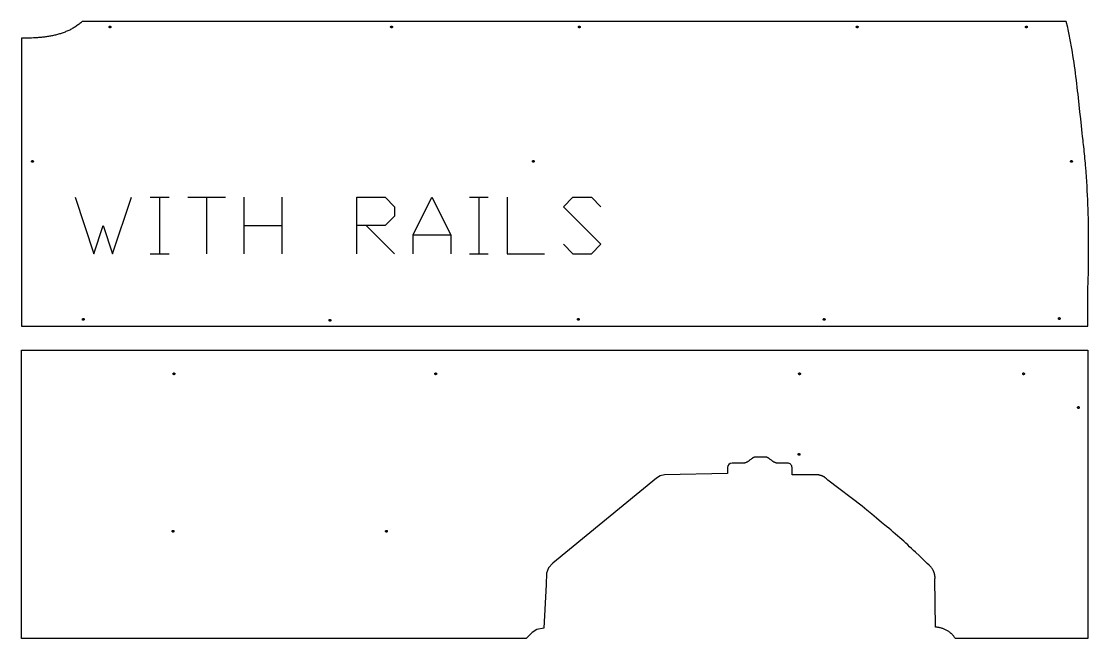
# Model space of a CAD drawing. Extents: x 0 to 9753, y 0 to 9976.
# Drawn here: x 161 to 2567, y 5596 to 6987 of the extents above; entities that cross this region are included whole.
import ezdxf

# ---------------------------------------------------------------- set-up
doc = ezdxf.new("R2010")
doc.units = 0
doc.layers.add('Default_Layer', color=1, linetype='CONTINUOUS')

msp = doc.modelspace()

# ---------------------------------------------------------------- linework, layer by layer
at = {"layer": 'Default_Layer'}
for points in [[(2565.3, 6300.2), (2565.3, 6387.1), (2565.2, 6387.1), (2565.6, 6397.5), (2565.8, 6407.9), (2566.1, 6418.3), (2566.3, 6428.7), (2566.5, 6439.1), (2566.6, 6449.5), (2566.7, 6459.9), (2566.8, 6470.3), (2566.8, 6480.7), (2566.8, 6491.1), (2566.7, 6501.5), (2566.6, 6511.9), (2566.5, 6522.3), (2566.3, 6532.7), (2566.1, 6543.1), (2565.8, 6553.5), (2565.5, 6563.9), (2565.1, 6574.3), (2564.7, 6584.7), (2564.2, 6595.1), (2563.7, 6605.4), (2563.1, 6615.8), (2562.5, 6626.2), (2561.8, 6636.6), (2561, 6646.9), (2560.2, 6657.3), (2559.8, 6662.5), (2559.4, 6667.6), (2558.9, 6672.8), (2558.4, 6678), (2558, 6683.2), (2557.5, 6688.4), (2556.9, 6693.5), (2556.4, 6698.7), (2555.9, 6703.9), (2555.3, 6709.1), (2554.7, 6714.2), (2554.1, 6719.4), (2553.2, 6727.3), (2552.3, 6735.3), (2551.4, 6743.2), (2550.5, 6751.2), (2548.8, 6767.1), (2547.1, 6783), (2545.5, 6798.9), (2543.7, 6814.8), (2542.9, 6822.7), (2542, 6830.7), (2541, 6838.6), (2540.1, 6846.5), (2539.2, 6854.5), (2538.2, 6862.4), (2537.1, 6870.3), (2536.1, 6878.2), (2535, 6886.2), (2533.9, 6894.1), (2532.7, 6902), (2531.5, 6909.9), (2530.2, 6917.8), (2528.9, 6925.6), (2527.5, 6933.5), (2526.8, 6937.5), (2526.1, 6941.4), (2525.3, 6945.3), (2524.6, 6949.3), (2523.8, 6953.2), (2523, 6957.1), (2522.2, 6961), (2521.4, 6965), (2520.5, 6968.9), (2519.7, 6972.8), (2516, 6986.9), (298.5, 6986.9), (296.7, 6985.3), (294.9, 6983.7), (293.1, 6982.2), (291.3, 6980.8), (289.4, 6979.3), (287.6, 6978), (285.7, 6976.6), (283.8, 6975.3), (281.8, 6974.1), (279.9, 6972.9), (277.9, 6971.7), (276, 6970.6), (274, 6969.5), (272, 6968.4), (270, 6967.4), (267.9, 6966.4), (265.9, 6965.5), (263.8, 6964.5), (261.7, 6963.7), (259.6, 6962.8), (257.5, 6962), (255.4, 6961.2), (253.3, 6960.5), (251.2, 6959.8), (249, 6959.1), (246.9, 6958.4), (244.7, 6957.8), (242.5, 6957.2), (240.3, 6956.6), (238.1, 6956), (235.9, 6955.5), (233.7, 6955), (231.5, 6954.6), (229.3, 6954.1), (227, 6953.7), (224.8, 6953.3), (222.6, 6952.9), (220.3, 6952.5), (218, 6952.2), (215.8, 6951.9), (213.5, 6951.6), (211.3, 6951.3), (209, 6951.1), (206.7, 6950.8), (204.4, 6950.6), (202.1, 6950.4), (199.9, 6950.2), (197.6, 6950), (193, 6949.7), (188.4, 6949.4), (183.8, 6949.2), (179.3, 6949), (174.7, 6948.9), (170.2, 6948.8), (165.6, 6948.7), (161.1, 6948.7), (161.1, 6926), (161.1, 6300.2), (2565.3, 6300.2)], [(358.9, 6974.4), (358.9, 6974.6), (358.9, 6974.8), (359, 6975), (359, 6975.2), (359.1, 6975.3), (359.2, 6975.5), (359.3, 6975.6), (359.5, 6975.8), (359.6, 6975.9), (359.7, 6976), (359.9, 6976.1), (360.1, 6976.2), (360.3, 6976.3), (360.5, 6976.3), (360.7, 6976.4), (360.9, 6976.4), (361.1, 6976.4), (361.3, 6976.3), (361.5, 6976.3), (361.6, 6976.2), (361.8, 6976.1), (362, 6976), (362.1, 6975.9), (362.3, 6975.8), (362.4, 6975.6), (362.5, 6975.5), (362.6, 6975.3), (362.7, 6975.2), (362.8, 6975), (362.8, 6974.8), (362.9, 6974.6), (362.9, 6974.4), (362.9, 6974.2), (362.8, 6974), (362.8, 6973.8), (362.7, 6973.6), (362.6, 6973.4), (362.5, 6973.3), (362.4, 6973.1), (362.3, 6973), (362.1, 6972.8), (362, 6972.7), (361.8, 6972.6), (361.6, 6972.5), (361.5, 6972.5), (361.3, 6972.4), (361.1, 6972.4), (360.9, 6972.4), (360.7, 6972.4), (360.5, 6972.4), (360.3, 6972.5), (360.1, 6972.5), (359.9, 6972.6), (359.7, 6972.7), (359.6, 6972.8), (359.5, 6973), (359.3, 6973.1), (359.2, 6973.3), (359.1, 6973.4), (359, 6973.6), (359, 6973.8), (358.9, 6974), (358.9, 6974.2), (358.9, 6974.4)], [(993.5, 6974.4), (993.5, 6974.6), (993.5, 6974.8), (993.6, 6975), (993.7, 6975.2), (993.7, 6975.3), (993.8, 6975.5), (994, 6975.6), (994.1, 6975.8), (994.2, 6975.9), (994.4, 6976), (994.5, 6976.1), (994.7, 6976.2), (994.9, 6976.3), (995.1, 6976.3), (995.3, 6976.4), (995.5, 6976.4), (995.7, 6976.4), (995.9, 6976.3), (996.1, 6976.3), (996.3, 6976.2), (996.5, 6976.1), (996.6, 6976), (996.8, 6975.9), (996.9, 6975.8), (997, 6975.6), (997.2, 6975.5), (997.3, 6975.3), (997.3, 6975.2), (997.4, 6975), (997.5, 6974.8), (997.5, 6974.6), (997.5, 6974.4), (997.5, 6974.2), (997.5, 6974), (997.4, 6973.8), (997.3, 6973.6), (997.3, 6973.4), (997.2, 6973.3), (997, 6973.1), (996.9, 6973), (996.8, 6972.8), (996.6, 6972.7), (996.5, 6972.6), (996.3, 6972.5), (996.1, 6972.5), (995.9, 6972.4), (995.7, 6972.4), (995.5, 6972.4), (995.3, 6972.4), (995.1, 6972.4), (994.9, 6972.5), (994.7, 6972.5), (994.5, 6972.6), (994.4, 6972.7), (994.2, 6972.8), (994.1, 6973), (994, 6973.1), (993.8, 6973.3), (993.7, 6973.4), (993.7, 6973.6), (993.6, 6973.8), (993.5, 6974), (993.5, 6974.2), (993.5, 6974.4)], [(1416.7, 6974.4), (1416.7, 6974.6), (1416.7, 6974.8), (1416.8, 6975), (1416.8, 6975.2), (1416.9, 6975.3), (1417, 6975.5), (1417.1, 6975.6), (1417.3, 6975.8), (1417.4, 6975.9), (1417.6, 6976), (1417.7, 6976.1), (1417.9, 6976.2), (1418.1, 6976.3), (1418.3, 6976.3), (1418.5, 6976.4), (1418.7, 6976.4), (1418.9, 6976.4), (1419.1, 6976.3), (1419.3, 6976.3), (1419.4, 6976.2), (1419.6, 6976.1), (1419.8, 6976), (1419.9, 6975.9), (1420.1, 6975.8), (1420.2, 6975.6), (1420.3, 6975.5), (1420.4, 6975.3), (1420.5, 6975.2), (1420.6, 6975), (1420.6, 6974.8), (1420.7, 6974.6), (1420.7, 6974.4), (1420.7, 6974.2), (1420.6, 6974), (1420.6, 6973.8), (1420.5, 6973.6), (1420.4, 6973.4), (1420.3, 6973.3), (1420.2, 6973.1), (1420.1, 6973), (1419.9, 6972.8), (1419.8, 6972.7), (1419.6, 6972.6), (1419.4, 6972.5), (1419.3, 6972.5), (1419.1, 6972.4), (1418.9, 6972.4), (1418.7, 6972.4), (1418.5, 6972.4), (1418.3, 6972.4), (1418.1, 6972.5), (1417.9, 6972.5), (1417.7, 6972.6), (1417.6, 6972.7), (1417.4, 6972.8), (1417.3, 6973), (1417.1, 6973.1), (1417, 6973.3), (1416.9, 6973.4), (1416.8, 6973.6), (1416.8, 6973.8), (1416.7, 6974), (1416.7, 6974.2), (1416.7, 6974.4)], [(2043.1, 6974.4), (2043.1, 6974.6), (2043.1, 6974.8), (2043.2, 6975), (2043.2, 6975.2), (2043.3, 6975.3), (2043.4, 6975.5), (2043.5, 6975.6), (2043.7, 6975.8), (2043.8, 6975.9), (2044, 6976), (2044.1, 6976.1), (2044.3, 6976.2), (2044.5, 6976.3), (2044.7, 6976.3), (2044.9, 6976.4), (2045.1, 6976.4), (2045.3, 6976.4), (2045.5, 6976.3), (2045.7, 6976.3), (2045.9, 6976.2), (2046, 6976.1), (2046.2, 6976), (2046.4, 6975.9), (2046.5, 6975.8), (2046.6, 6975.6), (2046.7, 6975.5), (2046.8, 6975.3), (2046.9, 6975.2), (2047, 6975), (2047, 6974.8), (2047.1, 6974.6), (2047.1, 6974.4), (2047.1, 6974.2), (2047, 6974), (2047, 6973.8), (2046.9, 6973.6), (2046.8, 6973.4), (2046.7, 6973.3), (2046.6, 6973.1), (2046.5, 6973), (2046.4, 6972.8), (2046.2, 6972.7), (2046, 6972.6), (2045.9, 6972.5), (2045.7, 6972.5), (2045.5, 6972.4), (2045.3, 6972.4), (2045.1, 6972.4), (2044.9, 6972.4), (2044.7, 6972.4), (2044.5, 6972.5), (2044.3, 6972.5), (2044.1, 6972.6), (2044, 6972.7), (2043.8, 6972.8), (2043.7, 6973), (2043.5, 6973.1), (2043.4, 6973.3), (2043.3, 6973.4), (2043.2, 6973.6), (2043.2, 6973.8), (2043.1, 6974), (2043.1, 6974.2), (2043.1, 6974.4)], [(2424.5, 6974.4), (2424.5, 6974.6), (2424.5, 6974.8), (2424.6, 6975), (2424.6, 6975.2), (2424.7, 6975.3), (2424.8, 6975.5), (2424.9, 6975.6), (2425, 6975.8), (2425.2, 6975.9), (2425.3, 6976), (2425.5, 6976.1), (2425.7, 6976.2), (2425.9, 6976.3), (2426.1, 6976.3), (2426.3, 6976.4), (2426.5, 6976.4), (2426.7, 6976.4), (2426.9, 6976.3), (2427.1, 6976.3), (2427.2, 6976.2), (2427.4, 6976.1), (2427.6, 6976), (2427.7, 6975.9), (2427.9, 6975.8), (2428, 6975.6), (2428.1, 6975.5), (2428.2, 6975.3), (2428.3, 6975.2), (2428.4, 6975), (2428.4, 6974.8), (2428.5, 6974.6), (2428.5, 6974.4), (2428.5, 6974.2), (2428.4, 6974), (2428.4, 6973.8), (2428.3, 6973.6), (2428.2, 6973.4), (2428.1, 6973.3), (2428, 6973.1), (2427.9, 6973), (2427.7, 6972.8), (2427.6, 6972.7), (2427.4, 6972.6), (2427.2, 6972.5), (2427.1, 6972.5), (2426.9, 6972.4), (2426.7, 6972.4), (2426.5, 6972.4), (2426.3, 6972.4), (2426.1, 6972.4), (2425.9, 6972.5), (2425.7, 6972.5), (2425.5, 6972.6), (2425.3, 6972.7), (2425.2, 6972.8), (2425, 6973), (2424.9, 6973.1), (2424.8, 6973.3), (2424.7, 6973.4), (2424.6, 6973.6), (2424.6, 6973.8), (2424.5, 6974), (2424.5, 6974.2), (2424.5, 6974.4)], [(184.1, 6671.3), (184.1, 6671.5), (184.1, 6671.7), (184.2, 6671.9), (184.3, 6672.1), (184.3, 6672.3), (184.4, 6672.5), (184.6, 6672.6), (184.7, 6672.8), (184.8, 6672.9), (185, 6673), (185.1, 6673.1), (185.3, 6673.2), (185.5, 6673.3), (185.7, 6673.3), (185.9, 6673.3), (186.1, 6673.3), (186.3, 6673.3), (186.5, 6673.3), (186.7, 6673.3), (186.9, 6673.2), (187.1, 6673.1), (187.2, 6673), (187.4, 6672.9), (187.5, 6672.8), (187.6, 6672.6), (187.8, 6672.5), (187.9, 6672.3), (187.9, 6672.1), (188, 6671.9), (188.1, 6671.7), (188.1, 6671.5), (188.1, 6671.3), (188.1, 6671.1), (188.1, 6670.9), (188, 6670.7), (187.9, 6670.6), (187.9, 6670.4), (187.8, 6670.2), (187.6, 6670.1), (187.5, 6669.9), (187.4, 6669.8), (187.2, 6669.7), (187.1, 6669.6), (186.9, 6669.5), (186.7, 6669.4), (186.5, 6669.4), (186.3, 6669.4), (186.1, 6669.3), (185.9, 6669.4), (185.7, 6669.4), (185.5, 6669.4), (185.3, 6669.5), (185.1, 6669.6), (185, 6669.7), (184.8, 6669.8), (184.7, 6669.9), (184.6, 6670.1), (184.4, 6670.2), (184.3, 6670.4), (184.3, 6670.6), (184.2, 6670.7), (184.1, 6670.9), (184.1, 6671.1), (184.1, 6671.3)], [(1313.1, 6671.3), (1313.1, 6671.5), (1313.1, 6671.7), (1313.2, 6671.9), (1313.3, 6672.1), (1313.3, 6672.3), (1313.4, 6672.5), (1313.6, 6672.6), (1313.7, 6672.8), (1313.8, 6672.9), (1314, 6673), (1314.1, 6673.1), (1314.3, 6673.2), (1314.5, 6673.3), (1314.7, 6673.3), (1314.9, 6673.3), (1315.1, 6673.3), (1315.3, 6673.3), (1315.5, 6673.3), (1315.7, 6673.3), (1315.9, 6673.2), (1316.1, 6673.1), (1316.2, 6673), (1316.4, 6672.9), (1316.5, 6672.8), (1316.6, 6672.6), (1316.8, 6672.5), (1316.9, 6672.3), (1316.9, 6672.1), (1317, 6671.9), (1317.1, 6671.7), (1317.1, 6671.5), (1317.1, 6671.3), (1317.1, 6671.1), (1317.1, 6670.9), (1317, 6670.7), (1316.9, 6670.6), (1316.9, 6670.4), (1316.8, 6670.2), (1316.6, 6670.1), (1316.5, 6669.9), (1316.4, 6669.8), (1316.2, 6669.7), (1316.1, 6669.6), (1315.9, 6669.5), (1315.7, 6669.4), (1315.5, 6669.4), (1315.3, 6669.4), (1315.1, 6669.3), (1314.9, 6669.4), (1314.7, 6669.4), (1314.5, 6669.4), (1314.3, 6669.5), (1314.1, 6669.6), (1314, 6669.7), (1313.8, 6669.8), (1313.7, 6669.9), (1313.6, 6670.1), (1313.4, 6670.2), (1313.3, 6670.4), (1313.3, 6670.6), (1313.2, 6670.7), (1313.1, 6670.9), (1313.1, 6671.1), (1313.1, 6671.3)], [(2526.1, 6671.3), (2526.1, 6671.5), (2526.1, 6671.7), (2526.2, 6671.9), (2526.3, 6672.1), (2526.3, 6672.3), (2526.4, 6672.5), (2526.6, 6672.6), (2526.7, 6672.8), (2526.8, 6672.9), (2527, 6673), (2527.1, 6673.1), (2527.3, 6673.2), (2527.5, 6673.3), (2527.7, 6673.3), (2527.9, 6673.3), (2528.1, 6673.3), (2528.3, 6673.3), (2528.5, 6673.3), (2528.7, 6673.3), (2528.9, 6673.2), (2529.1, 6673.1), (2529.2, 6673), (2529.4, 6672.9), (2529.5, 6672.8), (2529.6, 6672.6), (2529.8, 6672.5), (2529.9, 6672.3), (2529.9, 6672.1), (2530, 6671.9), (2530.1, 6671.7), (2530.1, 6671.5), (2530.1, 6671.3), (2530.1, 6671.1), (2530.1, 6670.9), (2530, 6670.7), (2529.9, 6670.6), (2529.9, 6670.4), (2529.8, 6670.2), (2529.6, 6670.1), (2529.5, 6669.9), (2529.4, 6669.8), (2529.2, 6669.7), (2529.1, 6669.6), (2528.9, 6669.5), (2528.7, 6669.4), (2528.5, 6669.4), (2528.3, 6669.4), (2528.1, 6669.3), (2527.9, 6669.4), (2527.7, 6669.4), (2527.5, 6669.4), (2527.3, 6669.5), (2527.1, 6669.6), (2527, 6669.7), (2526.8, 6669.8), (2526.7, 6669.9), (2526.6, 6670.1), (2526.4, 6670.2), (2526.3, 6670.4), (2526.3, 6670.6), (2526.2, 6670.7), (2526.1, 6670.9), (2526.1, 6671.1), (2526.1, 6671.3)], [(298.6, 6315.5), (298.6, 6315.7), (298.7, 6315.9), (298.7, 6316.1), (298.8, 6316.2), (298.9, 6316.4), (299, 6316.6), (299.1, 6316.7), (299.2, 6316.9), (299.3, 6317), (299.5, 6317.1), (299.7, 6317.2), (299.8, 6317.3), (300, 6317.4), (300.2, 6317.4), (300.4, 6317.5), (300.6, 6317.5), (300.8, 6317.5), (301, 6317.4), (301.2, 6317.4), (301.4, 6317.3), (301.6, 6317.2), (301.7, 6317.1), (301.9, 6317), (302, 6316.9), (302.2, 6316.7), (302.3, 6316.6), (302.4, 6316.4), (302.5, 6316.2), (302.5, 6316.1), (302.6, 6315.9), (302.6, 6315.7), (302.6, 6315.5), (302.6, 6315.3), (302.6, 6315.1), (302.5, 6314.9), (302.5, 6314.7), (302.4, 6314.5), (302.3, 6314.3), (302.2, 6314.2), (302, 6314.1), (301.9, 6313.9), (301.7, 6313.8), (301.6, 6313.7), (301.4, 6313.6), (301.2, 6313.6), (301, 6313.5), (300.8, 6313.5), (300.6, 6313.5), (300.4, 6313.5), (300.2, 6313.5), (300, 6313.6), (299.8, 6313.6), (299.7, 6313.7), (299.5, 6313.8), (299.3, 6313.9), (299.2, 6314.1), (299.1, 6314.2), (299, 6314.3), (298.9, 6314.5), (298.8, 6314.7), (298.7, 6314.9), (298.7, 6315.1), (298.6, 6315.3), (298.6, 6315.5)], [(854.6, 6313.5), (854.6, 6313.7), (854.7, 6313.9), (854.7, 6314.1), (854.8, 6314.2), (854.9, 6314.4), (855, 6314.6), (855.1, 6314.7), (855.2, 6314.9), (855.3, 6315), (855.5, 6315.1), (855.7, 6315.2), (855.8, 6315.3), (856, 6315.4), (856.2, 6315.4), (856.4, 6315.5), (856.6, 6315.5), (856.8, 6315.5), (857, 6315.4), (857.2, 6315.4), (857.4, 6315.3), (857.6, 6315.2), (857.7, 6315.1), (857.9, 6315), (858, 6314.9), (858.2, 6314.7), (858.3, 6314.6), (858.4, 6314.4), (858.5, 6314.2), (858.5, 6314.1), (858.6, 6313.9), (858.6, 6313.7), (858.6, 6313.5), (858.6, 6313.3), (858.6, 6313.1), (858.5, 6312.9), (858.5, 6312.7), (858.4, 6312.5), (858.3, 6312.3), (858.2, 6312.2), (858, 6312.1), (857.9, 6311.9), (857.7, 6311.8), (857.6, 6311.7), (857.4, 6311.6), (857.2, 6311.6), (857, 6311.5), (856.8, 6311.5), (856.6, 6311.5), (856.4, 6311.5), (856.2, 6311.5), (856, 6311.6), (855.8, 6311.6), (855.7, 6311.7), (855.5, 6311.8), (855.3, 6311.9), (855.2, 6312.1), (855.1, 6312.2), (855, 6312.3), (854.9, 6312.5), (854.8, 6312.7), (854.7, 6312.9), (854.7, 6313.1), (854.6, 6313.3), (854.6, 6313.5)], [(1414.6, 6315.5), (1414.6, 6315.7), (1414.7, 6315.9), (1414.7, 6316.1), (1414.8, 6316.2), (1414.9, 6316.4), (1415, 6316.6), (1415.1, 6316.7), (1415.2, 6316.9), (1415.3, 6317), (1415.5, 6317.1), (1415.7, 6317.2), (1415.8, 6317.3), (1416, 6317.4), (1416.2, 6317.4), (1416.4, 6317.5), (1416.6, 6317.5), (1416.8, 6317.5), (1417, 6317.4), (1417.2, 6317.4), (1417.4, 6317.3), (1417.6, 6317.2), (1417.7, 6317.1), (1417.9, 6317), (1418, 6316.9), (1418.2, 6316.7), (1418.3, 6316.6), (1418.4, 6316.4), (1418.5, 6316.2), (1418.5, 6316.1), (1418.6, 6315.9), (1418.6, 6315.7), (1418.6, 6315.5), (1418.6, 6315.3), (1418.6, 6315.1), (1418.5, 6314.9), (1418.5, 6314.7), (1418.4, 6314.5), (1418.3, 6314.3), (1418.2, 6314.2), (1418, 6314.1), (1417.9, 6313.9), (1417.7, 6313.8), (1417.6, 6313.7), (1417.4, 6313.6), (1417.2, 6313.6), (1417, 6313.5), (1416.8, 6313.5), (1416.6, 6313.5), (1416.4, 6313.5), (1416.2, 6313.5), (1416, 6313.6), (1415.8, 6313.6), (1415.7, 6313.7), (1415.5, 6313.8), (1415.3, 6313.9), (1415.2, 6314.1), (1415.1, 6314.2), (1415, 6314.3), (1414.9, 6314.5), (1414.8, 6314.7), (1414.7, 6314.9), (1414.7, 6315.1), (1414.6, 6315.3), (1414.6, 6315.5)], [(1968.6, 6315.5), (1968.6, 6315.7), (1968.7, 6315.9), (1968.7, 6316.1), (1968.8, 6316.2), (1968.9, 6316.4), (1969, 6316.6), (1969.1, 6316.7), (1969.2, 6316.9), (1969.3, 6317), (1969.5, 6317.1), (1969.7, 6317.2), (1969.8, 6317.3), (1970, 6317.4), (1970.2, 6317.4), (1970.4, 6317.5), (1970.6, 6317.5), (1970.8, 6317.5), (1971, 6317.4), (1971.2, 6317.4), (1971.4, 6317.3), (1971.6, 6317.2), (1971.7, 6317.1), (1971.9, 6317), (1972, 6316.9), (1972.2, 6316.7), (1972.3, 6316.6), (1972.4, 6316.4), (1972.5, 6316.2), (1972.5, 6316.1), (1972.6, 6315.9), (1972.6, 6315.7), (1972.6, 6315.5), (1972.6, 6315.3), (1972.6, 6315.1), (1972.5, 6314.9), (1972.5, 6314.7), (1972.4, 6314.5), (1972.3, 6314.3), (1972.2, 6314.2), (1972, 6314.1), (1971.9, 6313.9), (1971.7, 6313.8), (1971.6, 6313.7), (1971.4, 6313.6), (1971.2, 6313.6), (1971, 6313.5), (1970.8, 6313.5), (1970.6, 6313.5), (1970.4, 6313.5), (1970.2, 6313.5), (1970, 6313.6), (1969.8, 6313.6), (1969.7, 6313.7), (1969.5, 6313.8), (1969.3, 6313.9), (1969.2, 6314.1), (1969.1, 6314.2), (1969, 6314.3), (1968.9, 6314.5), (1968.8, 6314.7), (1968.7, 6314.9), (1968.7, 6315.1), (1968.6, 6315.3), (1968.6, 6315.5)], [(2498.6, 6317.5), (2498.6, 6317.7), (2498.7, 6317.9), (2498.7, 6318.1), (2498.8, 6318.2), (2498.9, 6318.4), (2499, 6318.6), (2499.1, 6318.7), (2499.2, 6318.9), (2499.3, 6319), (2499.5, 6319.1), (2499.7, 6319.2), (2499.8, 6319.3), (2500, 6319.4), (2500.2, 6319.4), (2500.4, 6319.5), (2500.6, 6319.5), (2500.8, 6319.5), (2501, 6319.4), (2501.2, 6319.4), (2501.4, 6319.3), (2501.6, 6319.2), (2501.7, 6319.1), (2501.9, 6319), (2502, 6318.9), (2502.2, 6318.7), (2502.3, 6318.6), (2502.4, 6318.4), (2502.5, 6318.2), (2502.5, 6318.1), (2502.6, 6317.9), (2502.6, 6317.7), (2502.6, 6317.5), (2502.6, 6317.3), (2502.6, 6317.1), (2502.5, 6316.9), (2502.5, 6316.7), (2502.4, 6316.5), (2502.3, 6316.3), (2502.2, 6316.2), (2502, 6316.1), (2501.9, 6315.9), (2501.7, 6315.8), (2501.6, 6315.7), (2501.4, 6315.6), (2501.2, 6315.6), (2501, 6315.5), (2500.8, 6315.5), (2500.6, 6315.5), (2500.4, 6315.5), (2500.2, 6315.5), (2500, 6315.6), (2499.8, 6315.6), (2499.7, 6315.7), (2499.5, 6315.8), (2499.3, 6315.9), (2499.2, 6316.1), (2499.1, 6316.2), (2499, 6316.3), (2498.9, 6316.5), (2498.8, 6316.7), (2498.7, 6316.9), (2498.7, 6317.1), (2498.6, 6317.3), (2498.6, 6317.5)], [(503.1, 6192.9), (503.1, 6193.1), (503.1, 6193.3), (503.2, 6193.5), (503.3, 6193.7), (503.3, 6193.8), (503.4, 6194), (503.6, 6194.2), (503.7, 6194.3), (503.8, 6194.4), (504, 6194.5), (504.2, 6194.6), (504.3, 6194.7), (504.5, 6194.8), (504.7, 6194.8), (504.9, 6194.9), (505.1, 6194.9), (505.3, 6194.9), (505.5, 6194.8), (505.7, 6194.8), (505.9, 6194.7), (506.1, 6194.6), (506.2, 6194.5), (506.4, 6194.4), (506.5, 6194.3), (506.6, 6194.2), (506.8, 6194), (506.9, 6193.8), (506.9, 6193.7), (507, 6193.5), (507.1, 6193.3), (507.1, 6193.1), (507.1, 6192.9), (507.1, 6192.7), (507.1, 6192.5), (507, 6192.3), (506.9, 6192.1), (506.9, 6191.9), (506.8, 6191.8), (506.6, 6191.6), (506.5, 6191.5), (506.4, 6191.3), (506.2, 6191.2), (506.1, 6191.1), (505.9, 6191), (505.7, 6191), (505.5, 6190.9), (505.3, 6190.9), (505.1, 6190.9), (504.9, 6190.9), (504.7, 6190.9), (504.5, 6191), (504.3, 6191), (504.2, 6191.1), (504, 6191.2), (503.8, 6191.3), (503.7, 6191.5), (503.6, 6191.6), (503.4, 6191.8), (503.3, 6191.9), (503.3, 6192.1), (503.2, 6192.3), (503.1, 6192.5), (503.1, 6192.7), (503.1, 6192.9)], [(1093.1, 6192.9), (1093.1, 6193.1), (1093.1, 6193.3), (1093.2, 6193.5), (1093.3, 6193.7), (1093.3, 6193.8), (1093.4, 6194), (1093.6, 6194.2), (1093.7, 6194.3), (1093.8, 6194.4), (1094, 6194.5), (1094.2, 6194.6), (1094.3, 6194.7), (1094.5, 6194.8), (1094.7, 6194.8), (1094.9, 6194.9), (1095.1, 6194.9), (1095.3, 6194.9), (1095.5, 6194.8), (1095.7, 6194.8), (1095.9, 6194.7), (1096.1, 6194.6), (1096.2, 6194.5), (1096.4, 6194.4), (1096.5, 6194.3), (1096.6, 6194.2), (1096.8, 6194), (1096.9, 6193.8), (1096.9, 6193.7), (1097, 6193.5), (1097.1, 6193.3), (1097.1, 6193.1), (1097.1, 6192.9), (1097.1, 6192.7), (1097.1, 6192.5), (1097, 6192.3), (1096.9, 6192.1), (1096.9, 6191.9), (1096.8, 6191.8), (1096.6, 6191.6), (1096.5, 6191.5), (1096.4, 6191.3), (1096.2, 6191.2), (1096.1, 6191.1), (1095.9, 6191), (1095.7, 6191), (1095.5, 6190.9), (1095.3, 6190.9), (1095.1, 6190.9), (1094.9, 6190.9), (1094.7, 6190.9), (1094.5, 6191), (1094.3, 6191), (1094.2, 6191.1), (1094, 6191.2), (1093.8, 6191.3), (1093.7, 6191.5), (1093.6, 6191.6), (1093.4, 6191.8), (1093.3, 6191.9), (1093.3, 6192.1), (1093.2, 6192.3), (1093.1, 6192.5), (1093.1, 6192.7), (1093.1, 6192.9)], [(1913.1, 6192.9), (1913.1, 6193.1), (1913.1, 6193.3), (1913.2, 6193.5), (1913.3, 6193.7), (1913.3, 6193.8), (1913.4, 6194), (1913.6, 6194.2), (1913.7, 6194.3), (1913.8, 6194.4), (1914, 6194.5), (1914.2, 6194.6), (1914.3, 6194.7), (1914.5, 6194.8), (1914.7, 6194.8), (1914.9, 6194.9), (1915.1, 6194.9), (1915.3, 6194.9), (1915.5, 6194.8), (1915.7, 6194.8), (1915.9, 6194.7), (1916.1, 6194.6), (1916.2, 6194.5), (1916.4, 6194.4), (1916.5, 6194.3), (1916.6, 6194.2), (1916.8, 6194), (1916.9, 6193.8), (1916.9, 6193.7), (1917, 6193.5), (1917.1, 6193.3), (1917.1, 6193.1), (1917.1, 6192.9), (1917.1, 6192.7), (1917.1, 6192.5), (1917, 6192.3), (1916.9, 6192.1), (1916.9, 6191.9), (1916.8, 6191.8), (1916.6, 6191.6), (1916.5, 6191.5), (1916.4, 6191.3), (1916.2, 6191.2), (1916.1, 6191.1), (1915.9, 6191), (1915.7, 6191), (1915.5, 6190.9), (1915.3, 6190.9), (1915.1, 6190.9), (1914.9, 6190.9), (1914.7, 6190.9), (1914.5, 6191), (1914.3, 6191), (1914.2, 6191.1), (1914, 6191.2), (1913.8, 6191.3), (1913.7, 6191.5), (1913.6, 6191.6), (1913.4, 6191.8), (1913.3, 6191.9), (1913.3, 6192.1), (1913.2, 6192.3), (1913.1, 6192.5), (1913.1, 6192.7), (1913.1, 6192.9)], [(2418.1, 6192.9), (2418.1, 6193.1), (2418.1, 6193.3), (2418.2, 6193.5), (2418.3, 6193.7), (2418.3, 6193.8), (2418.4, 6194), (2418.6, 6194.2), (2418.7, 6194.3), (2418.8, 6194.4), (2419, 6194.5), (2419.2, 6194.6), (2419.3, 6194.7), (2419.5, 6194.8), (2419.7, 6194.8), (2419.9, 6194.9), (2420.1, 6194.9), (2420.3, 6194.9), (2420.5, 6194.8), (2420.7, 6194.8), (2420.9, 6194.7), (2421.1, 6194.6), (2421.2, 6194.5), (2421.4, 6194.4), (2421.5, 6194.3), (2421.6, 6194.2), (2421.8, 6194), (2421.9, 6193.8), (2421.9, 6193.7), (2422, 6193.5), (2422.1, 6193.3), (2422.1, 6193.1), (2422.1, 6192.9), (2422.1, 6192.7), (2422.1, 6192.5), (2422, 6192.3), (2421.9, 6192.1), (2421.9, 6191.9), (2421.8, 6191.8), (2421.6, 6191.6), (2421.5, 6191.5), (2421.4, 6191.3), (2421.2, 6191.2), (2421.1, 6191.1), (2420.9, 6191), (2420.7, 6191), (2420.5, 6190.9), (2420.3, 6190.9), (2420.1, 6190.9), (2419.9, 6190.9), (2419.7, 6190.9), (2419.5, 6191), (2419.3, 6191), (2419.2, 6191.1), (2419, 6191.2), (2418.8, 6191.3), (2418.7, 6191.5), (2418.6, 6191.6), (2418.4, 6191.8), (2418.3, 6191.9), (2418.3, 6192.1), (2418.2, 6192.3), (2418.1, 6192.5), (2418.1, 6192.7), (2418.1, 6192.9)], [(2541.6, 6117), (2541.6, 6117.2), (2541.6, 6117.4), (2541.7, 6117.6), (2541.8, 6117.7), (2541.8, 6117.9), (2541.9, 6118.1), (2542.1, 6118.2), (2542.2, 6118.4), (2542.3, 6118.5), (2542.5, 6118.6), (2542.6, 6118.7), (2542.8, 6118.8), (2543, 6118.9), (2543.2, 6118.9), (2543.4, 6119), (2543.6, 6119), (2543.8, 6119), (2544, 6118.9), (2544.2, 6118.9), (2544.4, 6118.8), (2544.5, 6118.7), (2544.7, 6118.6), (2544.9, 6118.5), (2545, 6118.4), (2545.1, 6118.2), (2545.3, 6118.1), (2545.4, 6117.9), (2545.4, 6117.7), (2545.5, 6117.6), (2545.6, 6117.4), (2545.6, 6117.2), (2545.6, 6117), (2545.6, 6116.8), (2545.6, 6116.6), (2545.5, 6116.4), (2545.4, 6116.2), (2545.4, 6116), (2545.3, 6115.9), (2545.1, 6115.7), (2545, 6115.6), (2544.9, 6115.4), (2544.7, 6115.3), (2544.5, 6115.2), (2544.4, 6115.1), (2544.2, 6115.1), (2544, 6115), (2543.8, 6115), (2543.6, 6115), (2543.4, 6115), (2543.2, 6115), (2543, 6115.1), (2542.8, 6115.1), (2542.6, 6115.2), (2542.5, 6115.3), (2542.3, 6115.4), (2542.2, 6115.6), (2542.1, 6115.7), (2541.9, 6115.9), (2541.8, 6116), (2541.8, 6116.2), (2541.7, 6116.4), (2541.6, 6116.6), (2541.6, 6116.8), (2541.6, 6117)], [(1912.1, 6011.3), (1912.1, 6011.5), (1912.1, 6011.7), (1912.2, 6011.9), (1912.3, 6012.1), (1912.3, 6012.3), (1912.4, 6012.5), (1912.6, 6012.6), (1912.7, 6012.8), (1912.8, 6012.9), (1913, 6013), (1913.1, 6013.1), (1913.3, 6013.2), (1913.5, 6013.3), (1913.7, 6013.3), (1913.9, 6013.3), (1914.1, 6013.3), (1914.3, 6013.3), (1914.5, 6013.3), (1914.7, 6013.3), (1914.9, 6013.2), (1915.1, 6013.1), (1915.2, 6013), (1915.4, 6012.9), (1915.5, 6012.8), (1915.6, 6012.6), (1915.8, 6012.5), (1915.9, 6012.3), (1915.9, 6012.1), (1916, 6011.9), (1916.1, 6011.7), (1916.1, 6011.5), (1916.1, 6011.3), (1916.1, 6011.1), (1916.1, 6010.9), (1916, 6010.7), (1915.9, 6010.6), (1915.9, 6010.4), (1915.8, 6010.2), (1915.6, 6010.1), (1915.5, 6009.9), (1915.4, 6009.8), (1915.2, 6009.7), (1915.1, 6009.6), (1914.9, 6009.5), (1914.7, 6009.4), (1914.5, 6009.4), (1914.3, 6009.4), (1914.1, 6009.3), (1913.9, 6009.4), (1913.7, 6009.4), (1913.5, 6009.4), (1913.3, 6009.5), (1913.1, 6009.6), (1913, 6009.7), (1912.8, 6009.8), (1912.7, 6009.9), (1912.6, 6010.1), (1912.4, 6010.2), (1912.3, 6010.4), (1912.3, 6010.6), (1912.2, 6010.7), (1912.1, 6010.9), (1912.1, 6011.1), (1912.1, 6011.3)], [(501.1, 5838.3), (501.1, 5838.5), (501.1, 5838.7), (501.2, 5838.9), (501.3, 5839.1), (501.3, 5839.3), (501.4, 5839.5), (501.6, 5839.6), (501.7, 5839.8), (501.8, 5839.9), (502, 5840), (502.1, 5840.1), (502.3, 5840.2), (502.5, 5840.3), (502.7, 5840.3), (502.9, 5840.3), (503.1, 5840.3), (503.3, 5840.3), (503.5, 5840.3), (503.7, 5840.3), (503.9, 5840.2), (504.1, 5840.1), (504.2, 5840), (504.4, 5839.9), (504.5, 5839.8), (504.6, 5839.6), (504.8, 5839.5), (504.9, 5839.3), (504.9, 5839.1), (505, 5838.9), (505.1, 5838.7), (505.1, 5838.5), (505.1, 5838.3), (505.1, 5838.1), (505.1, 5837.9), (505, 5837.7), (504.9, 5837.6), (504.9, 5837.4), (504.8, 5837.2), (504.6, 5837.1), (504.5, 5836.9), (504.4, 5836.8), (504.2, 5836.7), (504.1, 5836.6), (503.9, 5836.5), (503.7, 5836.4), (503.5, 5836.4), (503.3, 5836.4), (503.1, 5836.3), (502.9, 5836.4), (502.7, 5836.4), (502.5, 5836.4), (502.3, 5836.5), (502.1, 5836.6), (502, 5836.7), (501.8, 5836.8), (501.7, 5836.9), (501.6, 5837.1), (501.4, 5837.2), (501.3, 5837.4), (501.3, 5837.6), (501.2, 5837.7), (501.1, 5837.9), (501.1, 5838.1), (501.1, 5838.3)], [(982.1, 5838.3), (982.1, 5838.5), (982.1, 5838.7), (982.2, 5838.8), (982.2, 5839), (982.3, 5839.2), (982.4, 5839.4), (982.5, 5839.5), (982.7, 5839.7), (982.8, 5839.8), (983, 5839.9), (983.1, 5840), (983.3, 5840.1), (983.5, 5840.2), (983.7, 5840.2), (983.9, 5840.2), (984.1, 5840.3), (984.3, 5840.2), (984.5, 5840.2), (984.7, 5840.2), (984.9, 5840.1), (985, 5840), (985.2, 5839.9), (985.4, 5839.8), (985.5, 5839.7), (985.6, 5839.5), (985.7, 5839.4), (985.8, 5839.2), (985.9, 5839), (986, 5838.8), (986, 5838.7), (986.1, 5838.5), (986.1, 5838.3), (986.1, 5838.1), (986, 5837.9), (986, 5837.7), (985.9, 5837.5), (985.8, 5837.3), (985.7, 5837.1), (985.6, 5837), (985.5, 5836.8), (985.4, 5836.7), (985.2, 5836.6), (985, 5836.5), (984.9, 5836.4), (984.7, 5836.3), (984.5, 5836.3), (984.3, 5836.3), (984.1, 5836.3), (983.9, 5836.3), (983.7, 5836.3), (983.5, 5836.3), (983.3, 5836.4), (983.1, 5836.5), (983, 5836.6), (982.8, 5836.7), (982.7, 5836.8), (982.5, 5837), (982.4, 5837.1), (982.3, 5837.3), (982.2, 5837.5), (982.2, 5837.7), (982.1, 5837.9), (982.1, 5838.1), (982.1, 5838.3)]]:
    msp.add_lwpolyline(points, close=True, dxfattribs=at)
for points in [[(282.3, 6590.5), (324.6, 6463.5), (345.8, 6527), (366.9, 6463.5), (409.3, 6590.5)], [(451.6, 6590.5), (493.9, 6590.5)], [(472.8, 6590.5), (472.8, 6463.5)], [(536.3, 6590.5), (620.9, 6590.5)], [(578.6, 6590.5), (578.6, 6463.5)], [(663.3, 6463.5), (663.3, 6590.5)], [(747.9, 6590.5), (747.9, 6463.5)], [(917.3, 6463.5), (917.3, 6590.5), (980.8, 6590.5), (1001.9, 6569.3), (1001.9, 6548.1), (980.8, 6527), (917.3, 6527)], [(1044.3, 6463.5), (1044.3, 6505.8), (1086.6, 6590.5), (1128.9, 6505.8), (1128.9, 6463.5)], [(1171.3, 6590.5), (1213.6, 6590.5)], [(1192.4, 6590.5), (1192.4, 6463.5)], [(1255.9, 6590.5), (1255.9, 6463.5), (1340.6, 6463.5)], [(1382.9, 6484.6), (1404.1, 6463.5), (1446.4, 6463.5), (1467.6, 6484.6), (1382.9, 6569.3), (1404.1, 6590.5), (1446.4, 6590.5), (1467.6, 6569.3)], [(663.3, 6527), (747.9, 6527)], [(938.4, 6527), (1001.9, 6463.5)], [(1044.3, 6505.8), (1128.9, 6505.8)], [(451.6, 6463.5), (493.9, 6463.5)], [(1171.3, 6463.5), (1213.6, 6463.5)]]:
    msp.add_lwpolyline(points, dxfattribs=at)
msp.add_lwpolyline([(161.1, 6246.3), (2565.3, 6246.3), (2565.2, 5596.3), (2266.4, 5596.3), (2265.9, 5597.1), (2265.5, 5597.8), (2265.1, 5598.5), (2264.6, 5599.1), (2263.6, 5600.5), (2262.6, 5601.8), (2261.6, 5603.1), (2260.5, 5604.4), (2259.3, 5605.6), (2258.1, 5606.8), (2256.9, 5607.9), (2255.6, 5609), (2254.3, 5610.1), (2253, 5611.1), (2251.6, 5612.1), (2250.2, 5613), (2248.8, 5613.9), (2247.3, 5614.8), (2245.8, 5615.6), (2244.3, 5616.4), (2242.8, 5617.1), (2241.2, 5617.7), (2239.6, 5618.4), (2238.1, 5619), (2236.5, 5619.5), (2234.8, 5620), (2233.2, 5620.4), (2231.6, 5620.8), (2229.9, 5621.1), (2228.3, 5621.4), (2226.6, 5621.6), (2225, 5621.8), (2223.3, 5621.9), (2221.6, 5621.9), (2220.4, 5731.1), (2220.4, 5732), (2220.5, 5732.9), (2220.5, 5733.8), (2220.5, 5734.7), (2220.5, 5735.6), (2220.4, 5736.5), (2220.3, 5737.4), (2220.2, 5738.3), (2220.1, 5739.1), (2219.9, 5740), (2219.7, 5740.9), (2219.5, 5741.7), (2219.3, 5742.6), (2219, 5743.4), (2218.8, 5744.3), (2218.5, 5745.1), (2218.2, 5745.9), (2217.8, 5746.8), (2217.5, 5747.6), (2217.1, 5748.4), (2216.8, 5749.2), (2216.4, 5750), (2216, 5750.8), (2215.6, 5751.6), (2214.7, 5753.1), (2213.8, 5754.7), (2212.8, 5756.1), (2211.8, 5757.6), (2207.4, 5761.7), (2203, 5765.9), (2194.2, 5774.2), (2185.4, 5782.6), (2176.6, 5790.9), (2172.2, 5795), (2167.7, 5799.2), (2163.3, 5803.3), (2158.9, 5807.4), (2154.4, 5811.5), (2149.9, 5815.6), (2145.4, 5819.7), (2140.9, 5823.7), (2136.3, 5827.8), (2131.5, 5831.9), (2126.5, 5836.2), (2121.4, 5840.5), (2116.2, 5844.9), (2110.9, 5849.3), (2100, 5858.3), (2088.9, 5867.5), (2077.8, 5876.6), (2066.8, 5885.7), (2061.4, 5890.2), (2056, 5894.7), (1978.7, 5953.5), (1978.2, 5954.2), (1977.6, 5954.8), (1977, 5955.4), (1976.4, 5956), (1975.8, 5956.6), (1975.2, 5957.2), (1974.5, 5957.7), (1973.9, 5958.2), (1973.2, 5958.7), (1972.5, 5959.2), (1971.9, 5959.7), (1971.2, 5960.1), (1970.4, 5960.6), (1969.7, 5961), (1969, 5961.4), (1968.3, 5961.8), (1967.5, 5962.1), (1966.7, 5962.5), (1966, 5962.8), (1965.2, 5963.1), (1964.4, 5963.4), (1963.6, 5963.7), (1962.8, 5963.9), (1962, 5964.2), (1961.2, 5964.4), (1960.4, 5964.6), (1959.6, 5964.8), (1958.8, 5965), (1958, 5965.2), (1957.2, 5965.3), (1956.4, 5965.5), (1955.5, 5965.6), (1898.8, 5965.5), (1898.2, 5976.2), (1898.2, 5981.7, 0.41422), (1888.2, 5991.7), (1868.1, 5991.7), (1863.2, 5991.8), (1862.4, 5992), (1861.6, 5992.2), (1860.8, 5992.5), (1860, 5992.8), (1859.3, 5993.1), (1858.6, 5993.5), (1857.8, 5993.8), (1857.1, 5994.2), (1856.4, 5994.6), (1855.7, 5995.1), (1855.1, 5995.5), (1854.4, 5996), (1853.1, 5997), (1851.8, 5998), (1849.1, 6000.1), (1847.8, 6001.1), (1846.5, 6002.1), (1845.8, 6002.5), (1845.1, 6003), (1844.4, 6003.4), (1843.7, 6003.9), (1843, 6004.3), (1842.3, 6004.7), (1841.5, 6005), (1840.8, 6005.3), (1836.3, 6005.3), (1818.2, 6005.3), (1813.7, 6005.3), (1812.9, 6005), (1812.2, 6004.7), (1811.5, 6004.3), (1810.8, 6003.9), (1810.1, 6003.4), (1809.4, 6003), (1808.7, 6002.5), (1808, 6002.1), (1806.7, 6001.1), (1805.4, 6000.1), (1802.7, 5998), (1801.4, 5997), (1800.1, 5996), (1799.4, 5995.5), (1798.7, 5995.1), (1798.1, 5994.6), (1797.4, 5994.2), (1796.6, 5993.8), (1795.9, 5993.5), (1795.2, 5993.1), (1794.5, 5992.8), (1793.7, 5992.5), (1792.9, 5992.2), (1792.1, 5992), (1791.3, 5991.8), (1786.4, 5991.7), (1762.9, 5991.7, 0.406227), (1752.9, 5982), (1752.7, 5975.9), (1752.6, 5968.7), (1611.1, 5965.6), (1601.2, 5963.4), (1592.5, 5957.7), (1359, 5766.6), (1349.4, 5755.5), (1345.1, 5744.1), (1344.1, 5718.2), (1339.1, 5619.6), (1322.9, 5616.7), (1312.4, 5610.1), (1298.9, 5596.4), (1089.7, 5596.4), (161.1, 5596.4), (161.1, 6246.3)], format="xyb", close=True, dxfattribs=at)

doc.saveas('drawing.dxf')
